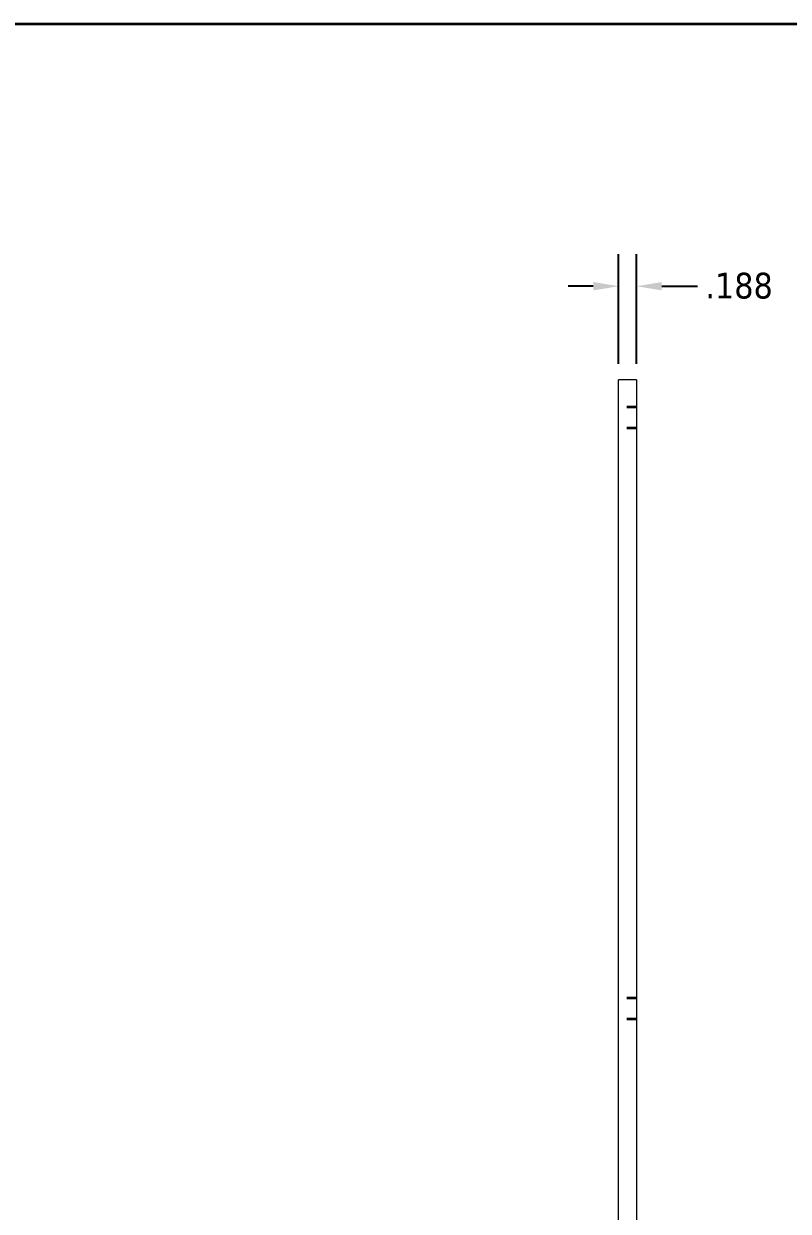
# Model space of a CAD drawing. Header units: inches. Extents: x 1.3 to 45, y 0.7 to 28.7.
# Drawn here: x 29.55 to 37.5, y 16.32 to 28.67 of the extents above; entities that cross this region are included whole.
import ezdxf

# ---------------------------------------------------------------- set-up
doc = ezdxf.new("R2010")
doc.units = ezdxf.units.IN
doc.header["$LTSCALE"] = 2.666666666666667
doc.header["$MEASUREMENT"] = 0
doc.linetypes.add('DASHED', pattern=[0.2067, 0.1654, -0.0413])
doc.layers.get('0').update_dxf_attribs({"lineweight": 25})
for name, color, linetype, lineweight in [('Dimension (ANSI)', 7, 'Continuous', 25), ('Hidden (ANSI)', 8, 'DASHED', 35), ('TITLE', 7, 'Continuous', 35), ('Visible (ANSI)', 7, 'Continuous', 18)]:
    doc.layers.add(name, color=color, linetype=linetype, lineweight=lineweight)
doc.styles.add('Note Text (ANSI)', font='tahoma.ttf')
doc.dimstyles.new('Default (ANSI)', dxfattribs={"dimscale": 2.666666666666667, "dimtxt": 0.1000000014901161, "dimasz": 0.09842519462108612, "dimexe": 0.125, "dimexo": 0.0625, "dimgap": 0.03149606299212598, "dimtad": 0, "dimtih": 1, "dimtoh": 1, "dimdec": 3, "dimrnd": 1e-08, "dimzin": 4, "dimdsep": 46, "dimtxsty": 'Note Text (ANSI)', "dimcen": 0.09, "dimdle": 0.3937007874015748, "dimclrd": 256, "dimclre": 256, "dimclrt": 256, "dimadec": 0, "dimazin": 1, "dimtfac": 1.200000047683716, "dimtofl": 0, "dimtmove": 0, "dimatfit": 3, "dimfxl": 0, "dimtolj": 1, "dimtzin": 4, "dimlwd": -1, "dimlwe": -1, "dimarcsym": 0})

# ---------------------------------------------------------------- blocks, each defined once
blk = doc.blocks.new('Borders B-Size')
at = {"layer": 'TITLE'}
blk.add_line((0.624999999999998, 10.75), (16.75, 10.75), dxfattribs=at)
blk = doc.blocks.new('*D17')
at = {"layer": 'Defpoints', "color": 0}
for p in [(35.73329416890326, 25.93824147787833), (35.73329416890326, 24.96593497482502), (35.92079416890324, 24.96593497482502)]:
    blk.add_point(p, dxfattribs=at)
at = {"layer": 'Dimension (ANSI)'}
for p, q in [((35.73329416890326, 25.13260164149169), (35.73329416890326, 26.27157481121166)), ((35.92079416890324, 25.13260164149169), (35.92079416890324, 26.27157481121166)), ((35.47082698324704, 25.93824147787833), (35.2083597975908, 25.93824147787833)), ((36.18326135455947, 25.93824147787833), (36.55257577537029, 25.93824147787833))]:
    blk.add_line(p, q, dxfattribs=at)
for points in [[(35.47082698324704, 25.98198600882103), (35.47082698324704, 25.89449694693563), (35.73329416890326, 25.93824147787833)], [(36.18326135455947, 25.98198600882103), (36.18326135455947, 25.89449694693563), (35.92079416890324, 25.93824147787833)]]:
    blk.add_solid(points, dxfattribs=at)
at = {"layer": 'Dimension (ANSI)', "insert": (36.63656527668262, 26.07766391021692), "char_height": 0.2666666706403096, "attachment_point": 1, "style": 'Note Text (ANSI)'}
blk.add_mtext('\\A1;.188', dxfattribs=at)

msp = doc.modelspace()

# ---------------------------------------------------------------- linework, layer by layer
at = {"layer": 'Hidden (ANSI)', "ltscale": 0.1338239759206772}
for p, q in [((35.92079416890316, 24.68073418742345), (35.73329416890316, 24.68073418742345)), ((35.92079416890316, 24.46373418742345), (35.73329416890316, 24.46373418742345)), ((35.92079416890016, 18.53703340002176), (35.73329416890016, 18.53703340002176)), ((35.92079416890016, 18.32003340002176), (35.73329416890016, 18.32003340002176))]:
    msp.add_line(p, q, dxfattribs=at)
at = {"layer": 'Visible (ANSI)'}
for p, q in [((35.73329416890329, 24.84093497482502), (35.73329416890325, 24.96593497482502)), ((35.92079416890324, 24.96593497482502), (35.73329416890325, 24.96593497482502)), ((35.92079416890324, 24.96593497482502), (35.92079416890328, 24.84093497482502)), ((35.73329416890329, 4.421643636242354), (35.73329416890329, 24.84093497482502)), ((35.92079416890328, 24.84093497482502), (35.92079416890328, 4.421643636242355))]:
    msp.add_line(p, q, dxfattribs=at)

# ---------------------------------------------------------------- block references
at = {"xscale": 2.666666666666667, "yscale": 2.666666666666667, "zscale": 2.666666666666667}
msp.add_blockref('Borders B-Size', (0, 0), dxfattribs=at)

# ---------------------------------------------------------------- dimensions: what is measured, and where the dimension line sits
at = {"layer": 'Dimension (ANSI)'}
dim = msp.add_linear_dim(base=(35.73329416890326, 25.93824147787833), p1=(35.92079416890324, 24.96593497482502), p2=(35.73329416890326, 24.96593497482502), angle=180, dimstyle='Default (ANSI)', override={"dimgap": 0.03149606299212598, "dimtih": 0, "dimtoh": 0, "dimdec": 3, "dimtol": 0, "dimlim": 0, "dimtp": 0, "dimtm": -0, "dimtdec": 2, "dimatfit": 1}, dxfattribs=at)
dim.commit()
dim.dimension.update_dxf_attribs({"geometry": '*D17', "text_midpoint": (36.9687792933661, 25.93824147787833), "dimtype": 160})

doc.saveas('drawing.dxf')
